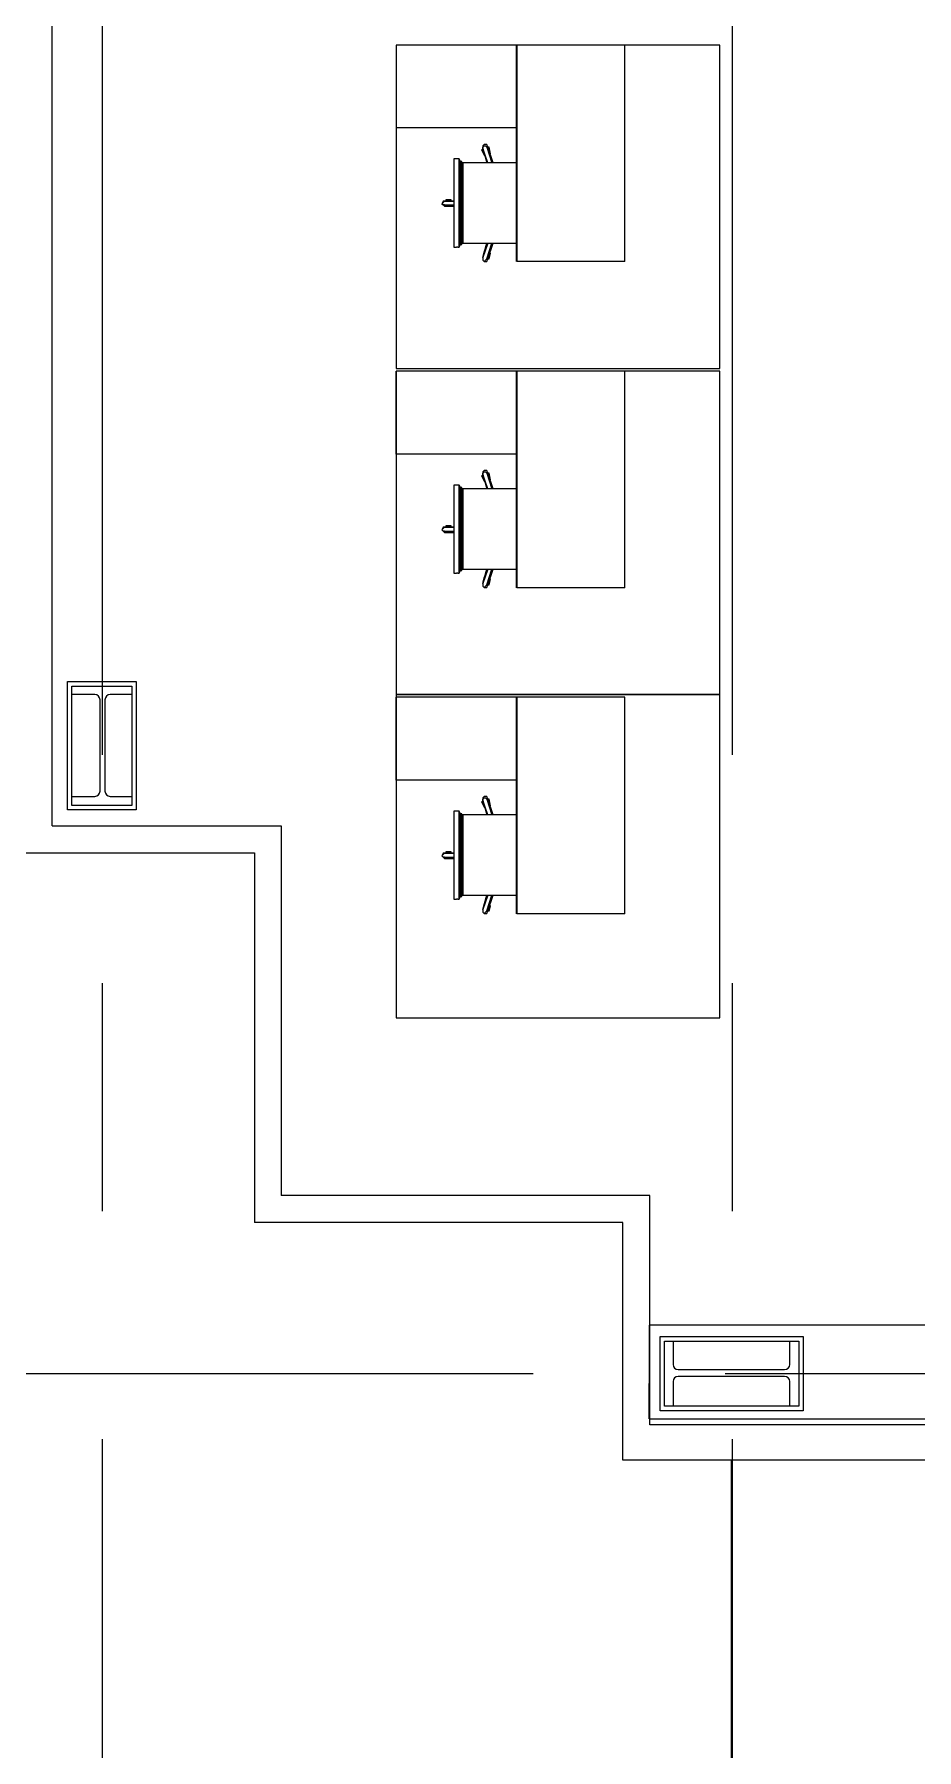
# Model space of a CAD drawing. Header units: millimetres. Extents: x 2148 to 2681, y 758 to 986.
# Drawn here: x 2598.812 to 2601.267, y 925.923 to 930.699 of the extents above; entities that cross this region are included whole.
import ezdxf

# ---------------------------------------------------------------- set-up
doc = ezdxf.new("R2010")
doc.units = ezdxf.units.MM
doc.linetypes.add('CENTER2', pattern=[28.575, 19.05, -3.175, 3.175, -3.175])
doc.linetypes.add('PHANTOMX2', pattern=[5, 2.5, -0.5, 0.5, -0.5, 0.5, -0.5])
for name, color, linetype in [('at_Entity', 7, 'Continuous'), ('COLUMN', 7, 'Continuous'), ('D', 1, 'Continuous'), ('DR', 7, 'Continuous'), ('grid', 241, 'PHANTOMX2'), ('S-COLS', 6, 'Continuous'), ('S_GRID LINES', 252, 'Continuous')]:
    doc.layers.add(name, color=color, linetype=linetype)

msp = doc.modelspace()

# ---------------------------------------------------------------- linework, layer by layer
at = {"layer": 'at_Entity', "color": 0, "lineweight": 15}
for p, q in [((2600.4547131, 930.6687734, 0), (2599.8189365, 930.6687734, 0)), ((2600.4547131, 930.0660548, 0), (2600.4547131, 930.6687734, 0)), ((2600.1545941, 930.4381939, 0), (2599.8189365, 930.4381939, 0)), ((2600.0594338, 930.3775837, 0), (2600.0557739, 930.3775837, 0)), ((2600.0557739, 930.3775837, 0), (2600.0630942, 930.3629437, 0)), ((2600.0630942, 930.3922237, 0), (2600.0594338, 930.3885639, 0)), ((2600.0594338, 930.3885639, 0), (2600.0594338, 930.3812436, 0)), ((2600.0594338, 930.3849034, 0), (2600.0630942, 930.3885639, 0)), ((2600.0594338, 930.3812436, 0), (2600.0594338, 930.3849034, 0)), ((2600.0740738, 930.3409841, 0), (2600.0594338, 930.3812436, 0)), ((2600.0594338, 930.3812436, 0), (2600.0704139, 930.3409841, 0)), ((2600.0704139, 930.3922237, 0), (2600.0630942, 930.3922237, 0)), ((2600.0630942, 930.3885639, 0), (2600.0667541, 930.3885639, 0)), ((2600.0667541, 930.3885639, 0), (2600.0704139, 930.3849034, 0)), ((2600.0740738, 930.3849034, 0), (2600.0704139, 930.3922237, 0)), ((2600.0704139, 930.3849034, 0), (2600.0850539, 930.3409841, 0)), ((2600.0887138, 930.3409841, 0), (2600.0740738, 930.3849034, 0)), ((2600.0777342, 930.3849034, 0), (2600.0740738, 930.3849034, 0)), ((2600.0813941, 930.3666036, 0), (2600.0777342, 930.3849034, 0)), ((2599.9862344, 930.3519636, 0), (2599.9789141, 930.3519636, 0)), ((2599.9789141, 930.3519636, 0), (2599.9789141, 930.3446439, 0)), ((2599.9789141, 930.3446439, 0), (2599.9789141, 930.1140644, 0)), ((2599.9898943, 930.3519636, 0), (2599.9862344, 930.3519636, 0)), ((2599.9935541, 930.3519636, 0), (2599.9898943, 930.3519636, 0)), ((2599.9972139, 930.3446439, 0), (2599.9935541, 930.3519636, 0)), ((2599.9935541, 930.1067441, 0), (2599.9935541, 930.3519636, 0)), ((2599.9972139, 930.1140644, 0), (2599.9972139, 930.3446439, 0)), ((2600.0008738, 930.3446439, 0), (2599.9972139, 930.3446439, 0)), ((2600.0008738, 930.1140644, 0), (2600.0008738, 930.3446439, 0)), ((2600.0045342, 930.3409841, 0), (2600.0008738, 930.3409841, 0)), ((2600.0008738, 930.3409841, 0), (2600.0008738, 930.3373236, 0)), ((2600.0045342, 930.1177243, 0), (2600.0045342, 930.3409841, 0)), ((2600.1509336, 930.3409841, 0), (2600.0045342, 930.3409841, 0)), ((2600.0630942, 930.3629437, 0), (2600.0667541, 930.3629437, 0)), ((2600.0777342, 930.3666036, 0), (2600.0813941, 930.3666036, 0)), ((2599.9496341, 930.2348442, 0), (2599.9459743, 930.2275239, 0)), ((2599.9459743, 930.2275239, 0), (2599.9496341, 930.2311838, 0)), ((2599.9496341, 930.2311838, 0), (2599.9532939, 930.2348442, 0)), ((2599.9532939, 930.2348442, 0), (2599.9496341, 930.2348442, 0)), ((2599.9789141, 930.2348442, 0), (2599.9532939, 930.2348442, 0)), ((2599.9532939, 930.2348442, 0), (2599.9789141, 930.2348442, 0)), ((2599.9715944, 930.2385041, 0), (2599.9569544, 930.2385041, 0)), ((2599.9569544, 930.2385041, 0), (2599.9569544, 930.2348442, 0)), ((2599.9715944, 930.2348442, 0), (2599.9715944, 930.2385041, 0)), ((2599.9496341, 930.2238641, 0), (2599.9459743, 930.2275239, 0)), ((2599.9459743, 930.2275239, 0), (2599.9496341, 930.2238641, 0)), ((2599.9532939, 930.2238641, 0), (2599.9496341, 930.2238641, 0)), ((2599.9496341, 930.2238641, 0), (2599.9532939, 930.2202042, 0)), ((2599.9532939, 930.2238641, 0), (2599.9789141, 930.2238641, 0)), ((2599.9532939, 930.2202042, 0), (2599.9789141, 930.2202042, 0)), ((2599.9569544, 930.2202042, 0), (2599.9715944, 930.2202042, 0)), ((2599.9789141, 930.1140644, 0), (2599.9789141, 930.1067441, 0)), ((2599.9789141, 930.1067441, 0), (2599.9862344, 930.1067441, 0)), ((2599.9898943, 930.1067441, 0), (2599.9862344, 930.1067441, 0)), ((2599.9898943, 930.1067441, 0), (2599.9935541, 930.1067441, 0)), ((2599.9935541, 930.1067441, 0), (2599.9972139, 930.1140644, 0)), ((2599.9972139, 930.1140644, 0), (2600.0008738, 930.1140644, 0)), ((2600.0008738, 930.1213841, 0), (2600.0008738, 930.1177243, 0)), ((2600.0008738, 930.1177243, 0), (2600.0045342, 930.1177243, 0)), ((2600.0045342, 930.1177243, 0), (2600.1509336, 930.1177243, 0)), ((2600.0740738, 930.1177243, 0), (2600.0594338, 930.0774641, 0)), ((2600.0594338, 930.0774641, 0), (2600.0704139, 930.1177243, 0)), ((2600.0630942, 930.0957639, 0), (2600.0594338, 930.081124, 0)), ((2600.0667541, 930.0957639, 0), (2600.0630942, 930.0957639, 0)), ((2600.0704139, 930.0738043, 0), (2600.0850539, 930.1177243, 0)), ((2600.0740738, 930.0738043, 0), (2600.0887138, 930.1177243, 0)), ((2600.0813941, 930.0884443, 0), (2600.0777342, 930.0921041, 0)), ((2600.0777342, 930.0738043, 0), (2600.0813941, 930.0884443, 0)), ((2600.0594338, 930.081124, 0), (2600.0594338, 930.0774641, 0)), ((2600.0594338, 930.0774641, 0), (2600.0594338, 930.0701444, 0)), ((2600.0594338, 930.0738043, 0), (2600.0594338, 930.0701444, 0)), ((2600.0594338, 930.0701444, 0), (2600.0630942, 930.0664846, 0)), ((2600.0594338, 930.0701444, 0), (2600.0630942, 930.0664846, 0)), ((2600.0630942, 930.0664846, 0), (2600.0667541, 930.0701444, 0)), ((2600.0630942, 930.0664846, 0), (2600.0704139, 930.0664846, 0)), ((2600.0667541, 930.0701444, 0), (2600.0704139, 930.0738043, 0)), ((2600.0704139, 930.0664846, 0), (2600.0740738, 930.0738043, 0)), ((2600.0740738, 930.0738043, 0), (2600.0777342, 930.0738043, 0)), ((2600.4547131, 930.0660548, 0), (2600.1545941, 930.0660548, 0)), ((2599.8189365, 929.5304622, 0), (2599.8189365, 929.7610417, 0)), ((2600.4547131, 929.7610417, 0), (2599.8189365, 929.7610417, 0)), ((2599.8189365, 929.5304622, 0), (2599.8189365, 929.7610417, 0)), ((2600.4547131, 929.1583231, 0), (2600.4547131, 929.7610417, 0)), ((2600.1545941, 929.5304622, 0), (2599.8189365, 929.5304622, 0)), ((2600.0594338, 929.4698521, 0), (2600.0557739, 929.4698521, 0)), ((2600.0557739, 929.4698521, 0), (2600.0630942, 929.4552121, 0)), ((2600.0630942, 929.4844921, 0), (2600.0594338, 929.4808322, 0)), ((2600.0594338, 929.4808322, 0), (2600.0594338, 929.4735119, 0)), ((2600.0594338, 929.4771718, 0), (2600.0630942, 929.4808322, 0)), ((2600.0594338, 929.4735119, 0), (2600.0594338, 929.4771718, 0)), ((2600.0740738, 929.4332524, 0), (2600.0594338, 929.4735119, 0)), ((2600.0594338, 929.4735119, 0), (2600.0704139, 929.4332524, 0)), ((2600.0704139, 929.4844921, 0), (2600.0630942, 929.4844921, 0)), ((2600.0630942, 929.4808322, 0), (2600.0667541, 929.4808322, 0)), ((2600.0667541, 929.4808322, 0), (2600.0704139, 929.4771718, 0)), ((2600.0740738, 929.4771718, 0), (2600.0704139, 929.4844921, 0)), ((2600.0704139, 929.4771718, 0), (2600.0850539, 929.4332524, 0)), ((2600.0887138, 929.4332524, 0), (2600.0740738, 929.4771718, 0)), ((2600.0777342, 929.4771718, 0), (2600.0740738, 929.4771718, 0)), ((2600.0813941, 929.4588719, 0), (2600.0777342, 929.4771718, 0)), ((2599.9862344, 929.4442319, 0), (2599.9789141, 929.4442319, 0)), ((2599.9789141, 929.4442319, 0), (2599.9789141, 929.4369122, 0)), ((2599.9789141, 929.4369122, 0), (2599.9789141, 929.2063327, 0)), ((2599.9898943, 929.4442319, 0), (2599.9862344, 929.4442319, 0)), ((2599.9935541, 929.4442319, 0), (2599.9898943, 929.4442319, 0)), ((2599.9972139, 929.4369122, 0), (2599.9935541, 929.4442319, 0)), ((2599.9935541, 929.1990124, 0), (2599.9935541, 929.4442319, 0)), ((2599.9972139, 929.2063327, 0), (2599.9972139, 929.4369122, 0)), ((2600.0008738, 929.4369122, 0), (2599.9972139, 929.4369122, 0)), ((2600.0008738, 929.2063327, 0), (2600.0008738, 929.4369122, 0)), ((2600.0045342, 929.4332524, 0), (2600.0008738, 929.4332524, 0)), ((2600.0008738, 929.4332524, 0), (2600.0008738, 929.4295919, 0)), ((2600.0045342, 929.2099926, 0), (2600.0045342, 929.4332524, 0)), ((2600.1509336, 929.4332524, 0), (2600.0045342, 929.4332524, 0)), ((2600.0630942, 929.4552121, 0), (2600.0667541, 929.4552121, 0)), ((2600.0777342, 929.4588719, 0), (2600.0813941, 929.4588719, 0)), ((2599.9496341, 929.3271126, 0), (2599.9459743, 929.3197922, 0)), ((2599.9459743, 929.3197922, 0), (2599.9496341, 929.3234521, 0)), ((2599.9496341, 929.3234521, 0), (2599.9532939, 929.3271126, 0)), ((2599.9532939, 929.3271126, 0), (2599.9496341, 929.3271126, 0)), ((2599.9789141, 929.3271126, 0), (2599.9532939, 929.3271126, 0)), ((2599.9532939, 929.3271126, 0), (2599.9789141, 929.3271126, 0)), ((2599.9715944, 929.3307724, 0), (2599.9569544, 929.3307724, 0)), ((2599.9569544, 929.3307724, 0), (2599.9569544, 929.3271126, 0)), ((2599.9715944, 929.3271126, 0), (2599.9715944, 929.3307724, 0)), ((2599.9496341, 929.3161324, 0), (2599.9459743, 929.3197922, 0)), ((2599.9459743, 929.3197922, 0), (2599.9496341, 929.3161324, 0)), ((2599.9532939, 929.3161324, 0), (2599.9496341, 929.3161324, 0)), ((2599.9496341, 929.3161324, 0), (2599.9532939, 929.3124726, 0)), ((2599.9532939, 929.3161324, 0), (2599.9789141, 929.3161324, 0)), ((2599.9532939, 929.3124726, 0), (2599.9789141, 929.3124726, 0)), ((2599.9569544, 929.3124726, 0), (2599.9715944, 929.3124726, 0)), ((2599.9789141, 929.2063327, 0), (2599.9789141, 929.1990124, 0)), ((2599.9789141, 929.1990124, 0), (2599.9862344, 929.1990124, 0)), ((2599.9898943, 929.1990124, 0), (2599.9862344, 929.1990124, 0)), ((2599.9898943, 929.1990124, 0), (2599.9935541, 929.1990124, 0)), ((2599.9935541, 929.1990124, 0), (2599.9972139, 929.2063327, 0)), ((2599.9972139, 929.2063327, 0), (2600.0008738, 929.2063327, 0)), ((2600.0008738, 929.2136524, 0), (2600.0008738, 929.2099926, 0)), ((2600.0008738, 929.2099926, 0), (2600.0045342, 929.2099926, 0)), ((2600.0045342, 929.2099926, 0), (2600.1509336, 929.2099926, 0)), ((2600.0740738, 929.2099926, 0), (2600.0594338, 929.1697324, 0)), ((2600.0594338, 929.1697324, 0), (2600.0704139, 929.2099926, 0)), ((2600.0630942, 929.1880323, 0), (2600.0594338, 929.1733923, 0)), ((2600.0667541, 929.1880323, 0), (2600.0630942, 929.1880323, 0)), ((2600.0704139, 929.1660726, 0), (2600.0850539, 929.2099926, 0)), ((2600.0740738, 929.1660726, 0), (2600.0887138, 929.2099926, 0)), ((2600.0813941, 929.1807126, 0), (2600.0777342, 929.1843724, 0)), ((2600.0777342, 929.1660726, 0), (2600.0813941, 929.1807126, 0)), ((2600.0594338, 929.1733923, 0), (2600.0594338, 929.1697324, 0)), ((2600.0594338, 929.1697324, 0), (2600.0594338, 929.1624127, 0)), ((2600.0594338, 929.1660726, 0), (2600.0594338, 929.1624127, 0)), ((2600.0594338, 929.1624127, 0), (2600.0630942, 929.1587529, 0)), ((2600.0594338, 929.1624127, 0), (2600.0630942, 929.1587529, 0)), ((2600.0630942, 929.1587529, 0), (2600.0667541, 929.1624127, 0)), ((2600.0630942, 929.1587529, 0), (2600.0704139, 929.1587529, 0)), ((2600.0667541, 929.1624127, 0), (2600.0704139, 929.1660726, 0)), ((2600.0704139, 929.1587529, 0), (2600.0740738, 929.1660726, 0)), ((2600.0740738, 929.1660726, 0), (2600.0777342, 929.1660726, 0)), ((2600.4547131, 929.1583231, 0), (2600.1545941, 929.1583231, 0)), ((2599.8189365, 928.6227305, 0), (2599.8189365, 928.85331, 0)), ((2600.4547131, 928.85331, 0), (2599.8189365, 928.85331, 0)), ((2599.8189365, 928.6227305, 0), (2599.8189365, 928.85331, 0)), ((2600.4547131, 928.2505914, 0), (2600.4547131, 928.85331, 0)), ((2600.1545941, 928.6227305, 0), (2599.8189365, 928.6227305, 0)), ((2600.0594338, 928.5621204, 0), (2600.0557739, 928.5621204, 0)), ((2600.0557739, 928.5621204, 0), (2600.0630942, 928.5474804, 0)), ((2600.0630942, 928.5767604, 0), (2600.0594338, 928.5731005, 0)), ((2600.0594338, 928.5731005, 0), (2600.0594338, 928.5657802, 0)), ((2600.0594338, 928.5694401, 0), (2600.0630942, 928.5731005, 0)), ((2600.0594338, 928.5657802, 0), (2600.0594338, 928.5694401, 0)), ((2600.0740738, 928.5255207, 0), (2600.0594338, 928.5657802, 0)), ((2600.0594338, 928.5657802, 0), (2600.0704139, 928.5255207, 0)), ((2600.0704139, 928.5767604, 0), (2600.0630942, 928.5767604, 0)), ((2600.0630942, 928.5731005, 0), (2600.0667541, 928.5731005, 0)), ((2600.0667541, 928.5731005, 0), (2600.0704139, 928.5694401, 0)), ((2600.0740738, 928.5694401, 0), (2600.0704139, 928.5767604, 0)), ((2600.0704139, 928.5694401, 0), (2600.0850539, 928.5255207, 0)), ((2600.0887138, 928.5255207, 0), (2600.0740738, 928.5694401, 0)), ((2600.0777342, 928.5694401, 0), (2600.0740738, 928.5694401, 0)), ((2600.0813941, 928.5511402, 0), (2600.0777342, 928.5694401, 0)), ((2599.9862344, 928.5365002, 0), (2599.9789141, 928.5365002, 0)), ((2599.9789141, 928.5365002, 0), (2599.9789141, 928.5291805, 0)), ((2599.9789141, 928.5291805, 0), (2599.9789141, 928.298601, 0)), ((2599.9898943, 928.5365002, 0), (2599.9862344, 928.5365002, 0)), ((2599.9935541, 928.5365002, 0), (2599.9898943, 928.5365002, 0)), ((2599.9972139, 928.5291805, 0), (2599.9935541, 928.5365002, 0)), ((2599.9935541, 928.2912807, 0), (2599.9935541, 928.5365002, 0)), ((2599.9972139, 928.298601, 0), (2599.9972139, 928.5291805, 0)), ((2600.0008738, 928.5291805, 0), (2599.9972139, 928.5291805, 0)), ((2600.0008738, 928.298601, 0), (2600.0008738, 928.5291805, 0)), ((2600.0045342, 928.5255207, 0), (2600.0008738, 928.5255207, 0)), ((2600.0008738, 928.5255207, 0), (2600.0008738, 928.5218602, 0)), ((2600.0045342, 928.3022609, 0), (2600.0045342, 928.5255207, 0)), ((2600.1509336, 928.5255207, 0), (2600.0045342, 928.5255207, 0)), ((2600.0630942, 928.5474804, 0), (2600.0667541, 928.5474804, 0)), ((2600.0777342, 928.5511402, 0), (2600.0813941, 928.5511402, 0)), ((2599.9496341, 928.4193809, 0), (2599.9459743, 928.4120606, 0)), ((2599.9459743, 928.4120606, 0), (2599.9496341, 928.4157204, 0)), ((2599.9496341, 928.4157204, 0), (2599.9532939, 928.4193809, 0)), ((2599.9532939, 928.4193809, 0), (2599.9496341, 928.4193809, 0)), ((2599.9789141, 928.4193809, 0), (2599.9532939, 928.4193809, 0)), ((2599.9532939, 928.4193809, 0), (2599.9789141, 928.4193809, 0)), ((2599.9715944, 928.4230407, 0), (2599.9569544, 928.4230407, 0)), ((2599.9569544, 928.4230407, 0), (2599.9569544, 928.4193809, 0)), ((2599.9715944, 928.4193809, 0), (2599.9715944, 928.4230407, 0)), ((2599.9496341, 928.4084007, 0), (2599.9459743, 928.4120606, 0)), ((2599.9459743, 928.4120606, 0), (2599.9496341, 928.4084007, 0)), ((2599.9532939, 928.4084007, 0), (2599.9496341, 928.4084007, 0)), ((2599.9496341, 928.4084007, 0), (2599.9532939, 928.4047409, 0)), ((2599.9532939, 928.4084007, 0), (2599.9789141, 928.4084007, 0)), ((2599.9532939, 928.4047409, 0), (2599.9789141, 928.4047409, 0)), ((2599.9569544, 928.4047409, 0), (2599.9715944, 928.4047409, 0)), ((2599.9789141, 928.298601, 0), (2599.9789141, 928.2912807, 0)), ((2599.9789141, 928.2912807, 0), (2599.9862344, 928.2912807, 0)), ((2599.9898943, 928.2912807, 0), (2599.9862344, 928.2912807, 0)), ((2599.9898943, 928.2912807, 0), (2599.9935541, 928.2912807, 0)), ((2599.9935541, 928.2912807, 0), (2599.9972139, 928.298601, 0)), ((2599.9972139, 928.298601, 0), (2600.0008738, 928.298601, 0)), ((2600.0008738, 928.3059207, 0), (2600.0008738, 928.3022609, 0)), ((2600.0008738, 928.3022609, 0), (2600.0045342, 928.3022609, 0)), ((2600.0045342, 928.3022609, 0), (2600.1509336, 928.3022609, 0)), ((2600.0740738, 928.3022609, 0), (2600.0594338, 928.2620007, 0)), ((2600.0594338, 928.2620007, 0), (2600.0704139, 928.3022609, 0)), ((2600.0630942, 928.2803006, 0), (2600.0594338, 928.2656606, 0)), ((2600.0667541, 928.2803006, 0), (2600.0630942, 928.2803006, 0)), ((2600.0704139, 928.2583409, 0), (2600.0850539, 928.3022609, 0)), ((2600.0740738, 928.2583409, 0), (2600.0887138, 928.3022609, 0)), ((2600.0813941, 928.2729809, 0), (2600.0777342, 928.2766407, 0)), ((2600.0777342, 928.2583409, 0), (2600.0813941, 928.2729809, 0)), ((2600.0594338, 928.2656606, 0), (2600.0594338, 928.2620007, 0)), ((2600.0594338, 928.2620007, 0), (2600.0594338, 928.2546811, 0)), ((2600.0594338, 928.2583409, 0), (2600.0594338, 928.2546811, 0)), ((2600.0594338, 928.2546811, 0), (2600.0630942, 928.2510212, 0)), ((2600.0594338, 928.2546811, 0), (2600.0630942, 928.2510212, 0)), ((2600.0630942, 928.2510212, 0), (2600.0667541, 928.2546811, 0)), ((2600.0630942, 928.2510212, 0), (2600.0704139, 928.2510212, 0)), ((2600.0667541, 928.2546811, 0), (2600.0704139, 928.2583409, 0)), ((2600.0704139, 928.2510212, 0), (2600.0740738, 928.2583409, 0)), ((2600.0740738, 928.2583409, 0), (2600.0777342, 928.2583409, 0)), ((2600.4547131, 928.2505914, 0), (2600.1545941, 928.2505914, 0))]:
    msp.add_line(p, q, dxfattribs=at)
at = {"layer": 'at_Entity', "color": 0, "lineweight": 35}
for p, q in [((2600.1545941, 930.0660548, 0), (2600.1545941, 930.6687734, 0)), ((2600.1545941, 929.1583231, 0), (2600.1545941, 929.7610417, 0)), ((2600.1545941, 928.2505914, 0), (2600.1545941, 928.85331, 0))]:
    msp.add_line(p, q, dxfattribs=at)
at = {"layer": 'COLUMN', "color": 4, "lineweight": -3, "ltscale": 0.05, "elevation": 0}
for points in [[(2599.095499, 928.8968301), (2599.095499, 928.5398395), (2598.904019, 928.5398395), (2598.904019, 928.8968301)], [(2600.552848, 927.0735367), (2600.9513615, 927.0735367), (2600.9513615, 926.8670567), (2600.552848, 926.8670567)]]:
    msp.add_lwpolyline(points, close=True, dxfattribs=at)
at = {"layer": 'COLUMN', "color": 2, "lineweight": -3, "ltscale": 0.05, "elevation": 0}
for points in [[(2599.082999, 928.8843301), (2599.082999, 928.5523395), (2598.916519, 928.5523395), (2598.916519, 928.8843301)], [(2600.565348, 927.0610367), (2600.9388615, 927.0610367), (2600.9388615, 926.8795567), (2600.565348, 926.8795567)]]:
    msp.add_lwpolyline(points, close=True, dxfattribs=at)
at = {"layer": 'D', "ltscale": 0.5, "elevation": 0}
for points in [[(2600.7189365, 929.7687734), (2600.7189365, 930.6687734), (2599.8189365, 930.6687734), (2599.8189365, 929.7687734)], [(2600.7189365, 928.8610417), (2600.7189365, 929.7610417), (2599.8189365, 929.7610417), (2599.8189365, 928.8610417)], [(2600.7189365, 927.9610417), (2600.7189365, 928.8610417), (2599.8189365, 928.8610417), (2599.8189365, 927.9610417)]]:
    msp.add_lwpolyline(points, close=True, dxfattribs=at)
at = {"layer": 'D', "color": 8, "ltscale": 0.5, "elevation": 0}
msp.add_lwpolyline([(2603.779493, 927.104801), (2600.522477, 927.104801), (2600.522477, 926.8444855), (2603.779493, 926.8444855)], close=True, dxfattribs=at)
at = {"layer": 'DR', "ltscale": 10}
for p, q in [((2598.8618229, 928.4955594, 0), (2598.8618229, 930.729311, 0)), ((2598.8618229, 928.4955594, 0), (2599.4990383, 928.4955594, 0)), ((2599.4990383, 928.4955594, 0), (2599.4990383, 927.466407)), ((2598.7618229, 928.4205594, 0), (2599.4240383, 928.4205594, 0)), ((2599.4240383, 928.4205594, 0), (2599.4240383, 927.391407)), ((2600.5239971, 927.466407), (2599.4990383, 927.466407)), ((2600.5239971, 926.8276861), (2600.5239971, 927.466407)), ((2600.4489971, 927.391407), (2599.4240383, 927.391407)), ((2600.4489971, 926.729311), (2600.4489971, 927.391407)), ((2600.522477, 926.8444855, 0), (2600.522477, 926.9428606, 0)), ((2603.264047, 926.8276861), (2600.5239971, 926.8276861)), ((2603.189047, 926.729311), (2600.4489971, 926.729311))]:
    msp.add_line(p, q, dxfattribs=at)
at = {"layer": 'grid', "ltscale": 0.7}
msp.add_line((2600.7506886, 926.729311), (2600.7506886, 918.317201), dxfattribs=at)
at = {"layer": 'S-COLS', "ltscale": 0.5, "elevation": 0}
for points in [[(2599.004009, 928.5523395), (2598.916519, 928.5523395), (2598.916519, 928.5773605), (2598.980101, 928.5773605, 0.414213562), (2598.9946425, 928.591902), (2598.9946425, 928.8462676, 0.414213562), (2598.980101, 928.8608091), (2598.916519, 928.8608091), (2598.916519, 928.8843301), (2599.082999, 928.8843301), (2599.082999, 928.8608091), (2599.022917, 928.8608091, 0.414213562), (2599.0083755, 928.8462676), (2599.0083755, 928.591902, 0.414213562), (2599.022917, 928.5773605), (2599.082999, 928.5773605), (2599.082999, 928.5523395), (2599.004009, 928.5523395)], [(2600.9388615, 926.9720467), (2600.9388615, 926.8795567), (2600.9138405, 926.8795567), (2600.9138405, 926.9481387, 0.414213562), (2600.899299, 926.9626802), (2600.6034105, 926.9626802, 0.414213562), (2600.588869, 926.9481387), (2600.588869, 926.8795567), (2600.565348, 926.8795567), (2600.565348, 927.0610367), (2600.588869, 927.0610367), (2600.588869, 926.9959547, 0.414213562), (2600.6034105, 926.9814132), (2600.899299, 926.9814132, 0.414213562), (2600.9138405, 926.9959547), (2600.9138405, 927.0610367), (2600.9388615, 927.0610367), (2600.9388615, 926.9720467)]]:
    msp.add_lwpolyline(points, format="xyb", dxfattribs=at)
at = {"layer": 'S_GRID LINES', "linetype": 'CENTER2', "ltscale": 0.2}
for p, q in [((2599.001509, 922.9776771, 0), (2599.001509, 979.8917928, 0)), ((2600.754194, 922.9776771), (2600.754194, 979.8917928)), ((2657.3496173, 926.969311), (2595.7786652, 926.969311)), ((2657.2489709, 926.969311), (2595.7786652, 926.969311))]:
    msp.add_line(p, q, dxfattribs=at)

doc.saveas('drawing.dxf')
